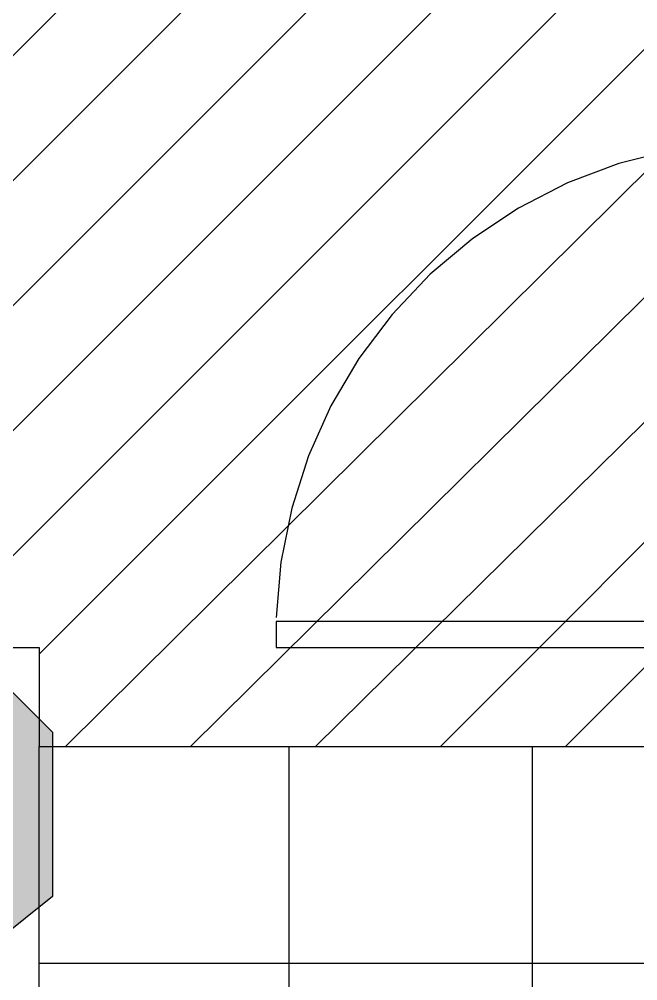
# Model space of a CAD drawing. Header units: metres. Extents: x 1 to 213, y 1 to 147.
# Drawn here: x 71.031 to 72.027, y 93.307 to 94.853 of the extents above; entities that cross this region are included whole.
import ezdxf

# ---------------------------------------------------------------- set-up
doc = ezdxf.new("R2010")
doc.units = ezdxf.units.M
for name, color, linetype in [('00-BASE-ARQUITECTURA', 8, 'Continuous'), ('PJ-GRAVILLA', 42, 'Continuous'), ('PJ-LIMITE-JARDIN', 7, 'Continuous'), ('PJ-RIEGO-SECTORES', 5, 'Continuous')]:
    doc.layers.add(name, color=color, linetype=linetype)

msp = doc.modelspace()

# ---------------------------------------------------------------- hatches: boundary and pattern name
at = {"layer": 'PJ-GRAVILLA'}
h = msp.add_hatch(dxfattribs=at)
h.set_pattern_fill('GRAVEL', scale=0.03)
h.paths.add_polyline_path([(69.2326, 101.3354), (84.1816, 101.3354), (84.3579, 101.2472), (84.3579, 101.1149), (84.1816, 101.0267), (71.5698, 101.0708), (70.8201, 100.9826), (70.6878, 100.8503), (70.5555, 100.0124), (69.1444, 100.0124), (68.7034, 100.3652), (67.7333, 100.3211), (67.5569, 100.1006), (67.5128, 94.1475), (67.8656, 93.8829), (70.8642, 93.927), (71.0847, 93.7066), (71.0847, 93.442), (70.8642, 93.2656), (67.601, 93.2656), (67.4246, 93.0451), (67.4246, 92.2072), (67.1159, 92.0309), (67.0277, 91.7663), (67.0718, 89.2527), (66.9395, 89.0763), (66.675, 89.1204), (66.6309, 90.9284), (66.7632, 91.3253), (66.675, 99.0423), (67.16, 100.1447), (67.5128, 100.5416), (68.4389, 101.159), (69.2326, 101.3354)])

# ---------------------------------------------------------------- linework, layer by layer
at = {"layer": '00-BASE-ARQUITECTURA'}
for points in [[(71.0635, 92.1279), (71.0635, 93.6836), (72.2277, 93.6836), (72.2277, 93.3661), (73.4554, 93.3661), (73.4659, 92.3819), (72.2594, 92.3819), (72.2594, 91.7257), (78.4295, 91.7257), (78.4295, 92.5194), (78.4084, 92.5194), (78.3766, 92.5194), (78.3766, 93.4931), (79.8583, 93.4931), (79.8583, 91.7257), (83.8588, 91.7151), (83.8588, 93.6836), (89.4679, 93.6942), (89.4679, 100.6898)], [(70.0687, 93.8424), (72.2277, 96.0014)], [(70.2698, 93.8424), (72.2277, 95.8003)], [(70.4709, 93.8424), (72.2277, 95.5992)], [(70.6719, 93.8424), (72.2277, 95.3981)], [(70.873, 93.8424), (72.2277, 95.197)], [(71.0635, 93.8318), (72.2277, 94.996)], [(67.5287, 94.8478), (67.5287, 93.8424), (71.0635, 93.8424), (71.0635, 93.6836)], [(71.1059, 93.6836), (72.2277, 94.7949)], [(72.2588, 94.6569), (72.1694, 94.6547), (72.0815, 94.6426), (71.996, 94.6208), (71.9135, 94.5897), (71.8349, 94.5494), (71.761, 94.5004), (71.6926, 94.443), (71.6311, 94.3781), (71.5777, 94.3073), (71.5328, 94.2313), (71.4967, 94.1509), (71.4698, 94.0668), (71.4524, 93.9798), (71.4448, 93.8907)], [(71.3069, 93.6836), (72.2277, 94.5938)], [(71.508, 93.6836), (72.2277, 94.3927)], [(71.7091, 93.6836), (72.2277, 94.2022)], [(71.9102, 93.6836), (72.2277, 94.0011)], [(71.4657, 90.5298), (71.4657, 93.6836)], [(71.8573, 90.5298), (71.8573, 93.6836)], [(73.4554, 93.3344), (71.0635, 93.3344)]]:
    msp.add_lwpolyline(points, dxfattribs=at)
msp.add_lwpolyline([(72.2594, 93.8847), (71.4445, 93.8847), (71.4445, 93.8424), (72.2594, 93.8424)], close=True, dxfattribs=at)
at = {"layer": 'PJ-LIMITE-JARDIN'}
msp.add_lwpolyline([(84.1816, 101.0267), (71.5698, 101.0708), (70.8201, 100.9826), (70.6878, 100.8503), (70.5555, 100.0124), (69.1444, 100.0124), (68.7034, 100.3652), (67.7333, 100.3211), (67.5569, 100.1006), (67.5128, 94.1475), (67.8656, 93.8829), (70.8642, 93.927), (71.0847, 93.7066), (71.0847, 93.442), (70.8642, 93.2656), (67.601, 93.2656), (67.4246, 93.0451), (67.4246, 92.2072), (67.1159, 92.0309), (67.0277, 91.7663), (67.0718, 89.2527), (66.9395, 89.0763), (66.675, 89.1204)], dxfattribs=at)
at = {"layer": 'PJ-RIEGO-SECTORES'}
msp.add_lwpolyline([(84.1816, 101.0267), (71.5698, 101.0708), (70.8201, 100.9826), (70.6878, 100.8503), (70.5555, 100.0124), (69.1444, 100.0124), (68.7034, 100.3652), (67.7333, 100.3211), (67.5569, 100.1006), (67.5128, 94.1475), (67.8656, 93.8829), (70.8642, 93.927), (71.0847, 93.7066), (71.0847, 93.442), (70.8642, 93.2656), (67.601, 93.2656), (67.4246, 93.0451), (67.4246, 92.2072), (67.1159, 92.0309), (67.0277, 91.7663), (67.0718, 89.2527), (66.9395, 89.0763), (66.675, 89.1204)], dxfattribs=at)

doc.saveas('drawing.dxf')
